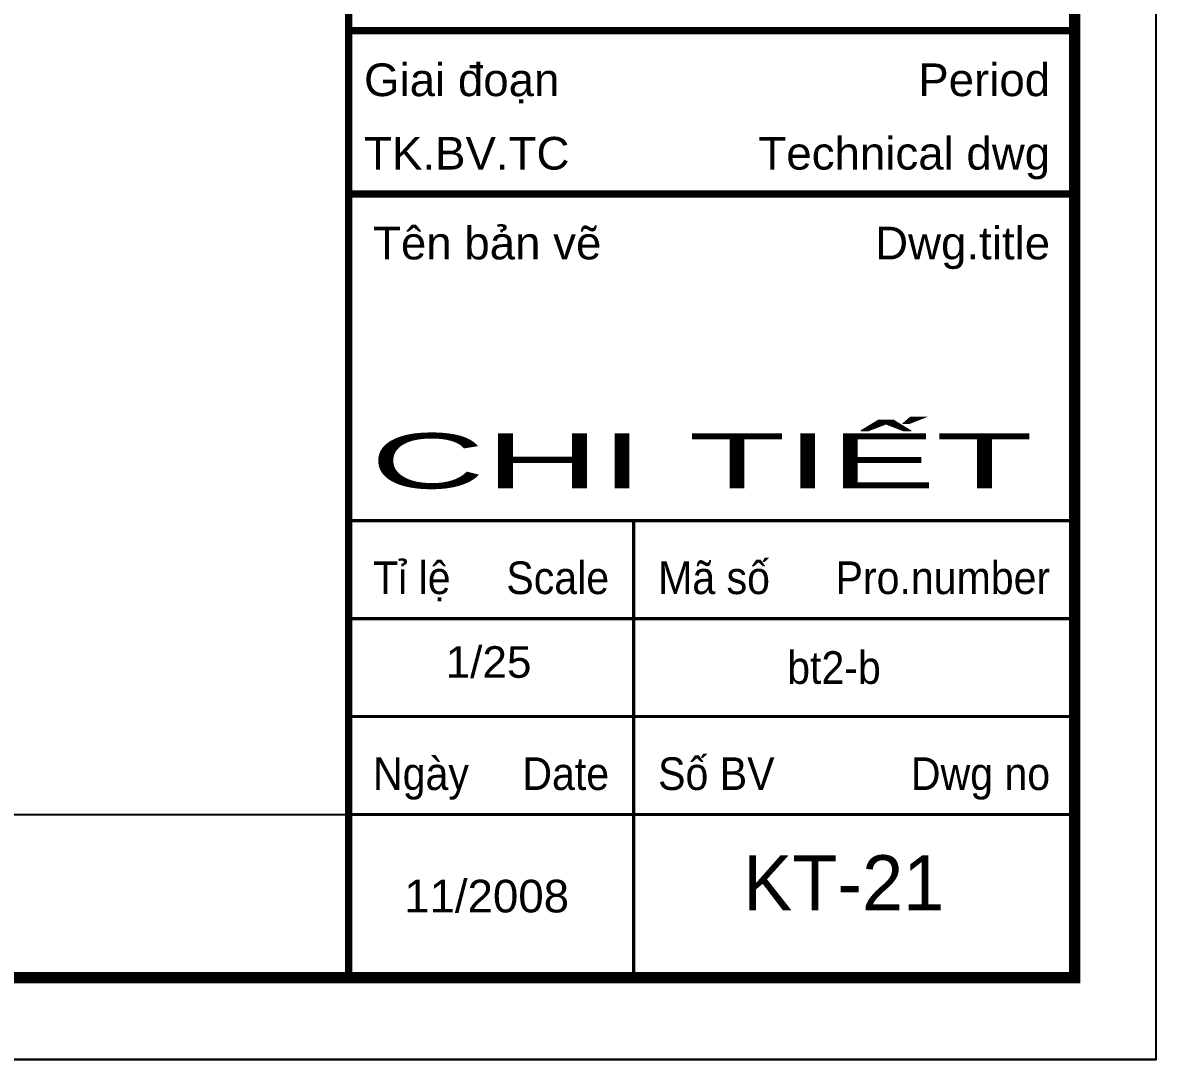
# Model space of a CAD drawing. Header units: millimetres. Extents: x -229618 to 2906, y -178063 to 96806.
# Drawn here: x -54715 to -52919, y -56426 to -54783 of the extents above; entities that cross this region are included whole.
import ezdxf
from ezdxf.enums import TextEntityAlignment as Align

# ---------------------------------------------------------------- set-up
doc = ezdxf.new("R2010")
doc.units = ezdxf.units.MM
doc.header["$LTSCALE"] = 200
doc.header["$MEASUREMENT"] = 0
doc.layers.get('DEFPOINTS').update_dxf_attribs({"linetype": 'CONTINUOUS'})
doc.layers.add('DIM', color=251, linetype='CONTINUOUS')
doc.layers.add('KHUNGTEN', color=7, linetype='CONTINUOUS')
doc.layers.add('in', color=203, linetype='CONTINUOUS', lineweight=5, plot=False)
doc.styles.add('Arial iso', font='vnarial_0.ttf')
doc.styles.add('TEXT1', font='Vhavan_0.ttf', dxfattribs={"height": 200})

# ---------------------------------------------------------------- blocks, each defined once
blk = doc.blocks.new('KhungA3')
at = {"layer": 'DEFPOINTS', "color": 8}
blk.add_lwpolyline([(-3.738, 3.813), (416.305, 3.813), (416.305, 300.813), (-3.738, 300.813)], close=True, dxfattribs=at)
at = {"layer": 'KHUNGTEN', "color": 4}
for points, const_width in [([(7.542, 8.987), (411.131, 8.987), (411.131, 295.639), (7.542, 295.639)], 0.724), ([(365.131, 295.639), (411.131, 295.639), (411.131, 8.987), (365.131, 8.987)], 0.466)]:
    blk.add_lwpolyline(points, close=True, dxfattribs=dict(at, const_width=const_width))
at = {"layer": 'KHUNGTEN', "color": 4, "const_width": 0.466}
for points in [[(365.131, 69.008), (411.131, 69.008)], [(365.131, 58.66), (411.131, 58.66)]]:
    blk.add_lwpolyline(points, dxfattribs=at)
at = {"layer": 'KHUNGTEN', "color": 8, "const_width": 0.207}
for points in [[(365.131, 37.963), (411.131, 37.963)], [(383.19, 37.963), (383.19, 8.987)], [(365.131, 31.754), (411.131, 31.754)], [(365.131, 25.545), (411.131, 25.545)], [(365.131, 19.336), (411.131, 19.336)]]:
    blk.add_lwpolyline(points, dxfattribs=at)
at = {"layer": 'KHUNGTEN', "color": 8, "style": 'Arial iso'}
for s, width, p in [('Giai ®o¹n', 1, (366.115, 64.869)), ('Tªn b¶n vÏ', 1, (366.683, 54.521)), ('TØ lÖ', 0.9, (366.683, 33.306)), ('M· sè', 0.9, (384.743, 33.306)), ('bt2-b   ', 0.9, (392.92, 27.615)), ('Ngµy', 0.9, (366.683, 20.888)), ('Sè BV', 0.9, (384.743, 20.888))]:
    blk.add_text(s, height=2.0697, dxfattribs=dict(at, width=width)).set_placement(p)
for s, width, p in [('Period', 1, (409.579, 64.869)), ('Dwg.title', 1, (409.579, 54.521)), ('Scale', 0.9, (381.638, 33.306)), ('Pro.number', 0.9, (409.579, 33.306)), ('Date', 0.9, (381.638, 20.888)), ('Dwg no', 0.9, (409.579, 20.888))]:
    blk.add_text(s, height=2.0697, dxfattribs=dict(at, width=width)).set_placement(p, align=Align.RIGHT)
at = {"layer": 'KHUNGTEN', "color": 7, "style": 'Arial iso', "width": 1}
blk.add_text('TK.BV.TC', height=2.0697, dxfattribs=at).set_placement((366.115, 60.212))
blk.add_text('Technical dwg', height=2.06969, dxfattribs=at).set_placement((409.579, 60.212), align=Align.RIGHT)
at = {"layer": 'KHUNGTEN', "color": 7, "style": 'Arial iso'}
blk.add_text('11/2008', height=2.0697, dxfattribs=at).set_placement((373.877, 14.162), align=Align.MIDDLE_CENTER)

msp = doc.modelspace()

# ---------------------------------------------------------------- linework, layer by layer
at = {"layer": 'DIM'}
msp.add_lwpolyline([(-63138.1, -56037.8), (-54198.4, -56037.8), (-54198.4, -56296.2), (-63138.1, -56296.2)], close=True, dxfattribs=at)
at = {"layer": 'in'}
msp.add_lwpolyline([(-63420.1, -49000.5), (-52919.1, -49000.5), (-52919.1, -56425.5), (-63420.1, -56425.5)], close=True, dxfattribs=at)

# ---------------------------------------------------------------- block references
at = {"layer": 'KHUNGTEN'}
ref = msp.add_blockref('KhungA3', (-63326.7, -56520.9), dxfattribs=dict(at, xscale=25, yscale=25, zscale=25.00000000000008))
ref.add_attrib('TENBANVE', 'chi tiÕt', dxfattribs={"color": 1, "height": 87.5, "style": 'TEXT1', "width": 2.453845}).set_placement((-54164.2, -55520.9), (-53114.2, -55520.9), align=Align.FIT)
ref.add_attrib('SOBANVE', 'kt-21', dxfattribs={"color": 1, "height": 87.5, "style": 'TEXT1'}).set_placement((-53414.2, -56145.9), align=Align.MIDDLE_CENTER)
ref.add_attrib('TILE', '1/25', dxfattribs={"color": 1, "height": 50, "style": 'Arial iso'}).set_placement((-53976.7, -55795.9), align=Align.MIDDLE_CENTER)

doc.saveas('drawing.dxf')
